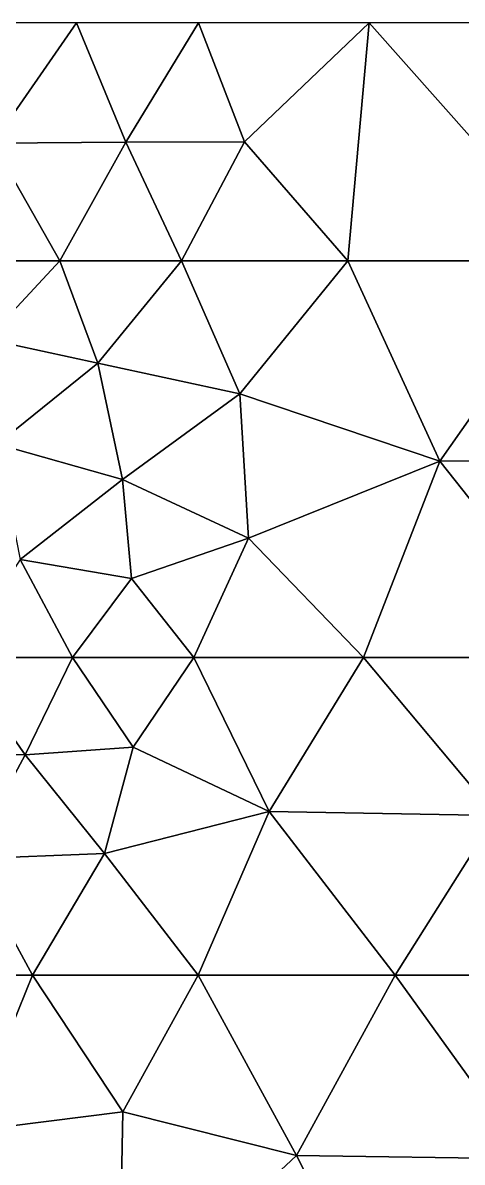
# Model space of a CAD drawing. Header units: metres. Extents: x 2 to 72, y -280 to 0.
# Drawn here: x 24.47 to 38.32, y -35.9 to 0 of the extents above; entities that cross this region are included whole.
import ezdxf

# ---------------------------------------------------------------- set-up
doc = ezdxf.new("R2010")
doc.units = ezdxf.units.M

msp = doc.modelspace()

# ---------------------------------------------------------------- linework, layer by layer
at = {"layer": 'layer', "color": 0}
for points in [[(26.1636, 0), (22.4591, 0), (23.5299, -3.79316)], [(27.7133, -3.75706), (26.1636, 0), (23.5299, -3.79316)], [(30.0133, 0), (26.1636, 0), (27.7133, -3.75706)], [(31.4598, -3.75139), (30.0133, 0), (27.7133, -3.75706)], [(35.388, 0), (30.0133, 0), (31.4598, -3.75139)], [(31.4598, -3.75139), (34.714, -7.5), (35.388, 0)], [(34.714, -7.5), (42.0468, -7.5), (35.388, 0)], [(42.6503, 0), (35.388, 0), (42.0468, -7.5)], [(22.1375, -7.5), (25.6373, -7.5), (23.5299, -3.79316)], [(23.5299, -3.79316), (25.6373, -7.5), (27.7133, -3.75706)], [(25.6373, -7.5), (29.4702, -7.5), (27.7133, -3.75706)], [(27.7133, -3.75706), (29.4702, -7.5), (31.4598, -3.75139)], [(29.4702, -7.5), (34.714, -7.5), (31.4598, -3.75139)], [(25.6373, -7.5), (22.1375, -7.5), (23.3421, -9.96294)], [(26.8404, -10.7215), (25.6373, -7.5), (23.3421, -9.96294)], [(29.4702, -7.5), (25.6373, -7.5), (26.8404, -10.7215)], [(31.3076, -11.6931), (29.4702, -7.5), (26.8404, -10.7215)], [(34.714, -7.5), (29.4702, -7.5), (31.3076, -11.6931)], [(37.6158, -13.8124), (34.714, -7.5), (31.3076, -11.6931)], [(42.0468, -7.5), (34.714, -7.5), (37.6158, -13.8124)], [(45.9229, -13.7606), (42.0468, -7.5), (37.6158, -13.8124)], [(26.8404, -10.7215), (23.3421, -9.96294), (23.668, -13.2806)], [(27.6161, -14.3923), (26.8404, -10.7215), (23.668, -13.2806)], [(31.3076, -11.6931), (26.8404, -10.7215), (27.6161, -14.3923)], [(27.6161, -14.3923), (31.5864, -16.2342), (31.3076, -11.6931)], [(31.5864, -16.2342), (37.6158, -13.8124), (31.3076, -11.6931)], [(24.3907, -16.9118), (27.6161, -14.3923), (23.668, -13.2806)], [(31.5864, -16.2342), (35.2123, -20), (37.6158, -13.8124)], [(35.2123, -20), (42.5191, -20), (37.6158, -13.8124)], [(37.6158, -13.8124), (42.5191, -20), (45.9229, -13.7606)], [(24.3907, -16.9118), (27.8993, -17.5083), (27.6161, -14.3923)], [(27.8993, -17.5083), (31.5864, -16.2342), (27.6161, -14.3923)], [(27.8993, -17.5083), (29.8666, -20), (31.5864, -16.2342)], [(29.8666, -20), (35.2123, -20), (31.5864, -16.2342)], [(22.4037, -20), (26.0375, -20), (24.3907, -16.9118)], [(24.3907, -16.9118), (26.0375, -20), (27.8993, -17.5083)], [(26.0375, -20), (29.8666, -20), (27.8993, -17.5083)], [(24.5498, -23.0591), (22.4037, -20), (21.0891, -23.0286)], [(26.0375, -20), (22.4037, -20), (24.5498, -23.0591)], [(27.9473, -22.8177), (26.0375, -20), (24.5498, -23.0591)], [(29.8666, -20), (26.0375, -20), (27.9473, -22.8177)], [(32.2372, -24.8528), (29.8666, -20), (27.9473, -22.8177)], [(35.2123, -20), (29.8666, -20), (32.2372, -24.8528)], [(39.3766, -24.9747), (35.2123, -20), (32.2372, -24.8528)], [(42.5191, -20), (35.2123, -20), (39.3766, -24.9747)], [(27.9473, -22.8177), (24.5498, -23.0591), (27.0476, -26.1768)], [(27.0476, -26.1768), (32.2372, -24.8528), (27.9473, -22.8177)], [(24.5498, -23.0591), (21.0891, -23.0286), (22.7788, -26.3355)], [(22.7788, -26.3355), (27.0476, -26.1768), (24.5498, -23.0591)], [(27.0476, -26.1768), (30.0018, -30), (32.2372, -24.8528)], [(30.0018, -30), (36.2098, -30), (32.2372, -24.8528)], [(32.2372, -24.8528), (36.2098, -30), (39.3766, -24.9747)], [(36.2098, -30), (43.4013, -30), (39.3766, -24.9747)], [(22.7788, -26.3355), (24.7731, -30), (27.0476, -26.1768)], [(24.7731, -30), (30.0018, -30), (27.0476, -26.1768)], [(19.6174, -30), (24.7731, -30), (22.7788, -26.3355)], [(24.7731, -30), (19.6174, -30), (22.7767, -34.922)], [(27.6276, -34.3127), (24.7731, -30), (22.7767, -34.922)], [(30.0018, -30), (24.7731, -30), (27.6276, -34.3127)], [(33.0979, -35.6857), (30.0018, -30), (27.6276, -34.3127)], [(36.2098, -30), (30.0018, -30), (33.0979, -35.6857)], [(40.3795, -35.7954), (36.2098, -30), (33.0979, -35.6857)], [(43.4013, -30), (36.2098, -30), (40.3795, -35.7954)], [(27.6276, -34.3127), (22.7767, -34.922), (27.5, -40.9252)], [(33.0979, -35.6857), (27.6276, -34.3127), (27.5, -40.9252)], [(27.5, -40.9252), (22.7767, -34.922), (19.8685, -39.8444)], [(36.869, -43.0482), (33.0979, -35.6857), (27.5, -40.9252)], [(40.3795, -35.7954), (33.0979, -35.6857), (36.869, -43.0482)], [(46.0174, -41.3257), (40.3795, -35.7954), (36.869, -43.0482)]]:
    msp.add_3dface(points, dxfattribs=at)

doc.saveas('drawing.dxf')
